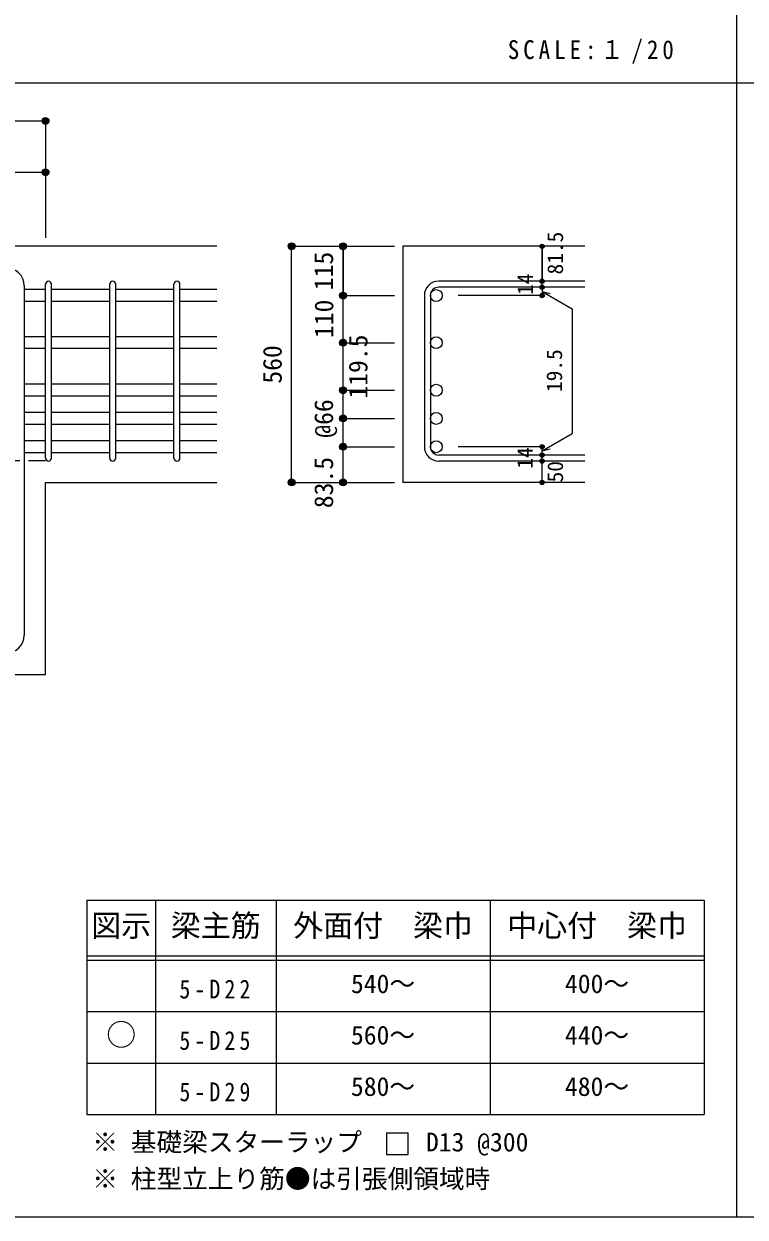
# Model space of a CAD drawing. Units: millimetres at full size, sheet at 1:20. Extents: x -3982 to 3969, y -2797 to 2801.
# Drawn here: x -2415 to -729, y -2797 to -10 of the extents above; entities that cross this region are included whole.
import ezdxf
from ezdxf.enums import TextEntityAlignment as Align

# ---------------------------------------------------------------- set-up
doc = ezdxf.new("R2010")
doc.units = ezdxf.units.MM
doc.header["$LTSCALE"] = 20
doc.header["$PDMODE"] = 32
doc.header["$PDSIZE"] = 10
doc.linetypes.add('CHAIN1', pattern=[8, 5, -1, 1, -1])
for name, color, linetype in [('6-1_躯体線', 2, 'Continuous'), ('6-4_フープ', 7, 'Continuous'), ('6-5_梁主筋', 7, 'Continuous'), ('6-6_S.T.P.', 7, 'Continuous'), ('6-7_文字', 7, 'Continuous'), ('6-D_寸法', 4, 'Continuous'), ('6-E_枠', 7, 'Continuous'), ('F-0_枠', 6, 'Continuous')]:
    doc.layers.add(name, color=color, linetype=linetype)
doc.styles.add('ＭＳ ゴシック', font='')
doc.styles.get('ＭＳ ゴシック').set_extended_font_data('MS Gothic')

msp = doc.modelspace()

# ---------------------------------------------------------------- linework, layer by layer
at = {"layer": '6-1_躯体線'}
for p, q in [((-1963.87, -529.67), (-3363.87, -529.67)), ((-1103.87, -529.67), (-1528.87, -529.67)), ((-1528.87, -529.67), (-1528.87, -1081.17)), ((-2363.87, -1081.17), (-1963.87, -1081.17)), ((-2363.87, -1529.67), (-2363.87, -1081.17)), ((-1103.87, -1081.17), (-1528.87, -1081.17)), ((-2648.37, -1529.67), (-2363.87, -1529.67))]:
    msp.add_line(p, q, dxfattribs=at)
at = {"layer": '6-4_フープ'}
msp.add_line((-2413.87, -621.67), (-2413.87, -1437.67), dxfattribs=at)
for centre, start, end in [((-2455.87, -621.67), 0, 90), ((-2455.87, -1437.67), 270, 0)]:
    msp.add_arc(centre, 42, start, end, dxfattribs=at)
at = {"layer": '6-5_梁主筋'}
for p, q in [((-2363.87, -630.6), (-2413.87, -630.6)), ((-2213.87, -630.6), (-2349.87, -630.6)), ((-2063.87, -630.6), (-2199.87, -630.6)), ((-1963.87, -630.6), (-2049.87, -630.6)), ((-2363.87, -658.6), (-2413.87, -658.6)), ((-2213.87, -658.6), (-2349.87, -658.6)), ((-2063.87, -658.6), (-2199.87, -658.6)), ((-1963.87, -658.6), (-2049.87, -658.6)), ((-2363.87, -740.67), (-2413.87, -740.67)), ((-2213.87, -740.67), (-2349.87, -740.67)), ((-2063.87, -740.67), (-2199.87, -740.67)), ((-1963.87, -740.67), (-2049.87, -740.67)), ((-2363.87, -768.67), (-2413.87, -768.67)), ((-2213.87, -768.67), (-2349.87, -768.67)), ((-2063.87, -768.67), (-2199.87, -768.67)), ((-1963.87, -768.67), (-2049.87, -768.67)), ((-2363.87, -851.67), (-2413.87, -851.67)), ((-2213.87, -851.67), (-2349.87, -851.67)), ((-2063.87, -851.67), (-2199.87, -851.67)), ((-1963.87, -851.67), (-2049.87, -851.67)), ((-2363.87, -879.67), (-2413.87, -879.67)), ((-2213.87, -879.67), (-2349.87, -879.67)), ((-2063.87, -879.67), (-2199.87, -879.67)), ((-1963.87, -879.67), (-2049.87, -879.67)), ((-2363.87, -917.67), (-2413.87, -917.67)), ((-2213.87, -917.67), (-2349.87, -917.67)), ((-2063.87, -917.67), (-2199.87, -917.67)), ((-1963.87, -917.67), (-2049.87, -917.67)), ((-2363.87, -945.67), (-2413.87, -945.67)), ((-2213.87, -945.67), (-2349.87, -945.67)), ((-2063.87, -945.67), (-2199.87, -945.67)), ((-1963.87, -945.67), (-2049.87, -945.67)), ((-2363.87, -983.67), (-2413.87, -983.67)), ((-2213.87, -983.67), (-2349.87, -983.67)), ((-2063.87, -983.67), (-2199.87, -983.67)), ((-1963.87, -983.67), (-2049.87, -983.67)), ((-2363.87, -1011.67), (-2413.87, -1011.67)), ((-2213.87, -1011.67), (-2349.87, -1011.67)), ((-2063.87, -1011.67), (-2199.87, -1011.67)), ((-1963.87, -1011.67), (-2049.87, -1011.67))]:
    msp.add_line(p, q, dxfattribs=at)
at = {"layer": '6-5_梁主筋', "color": 3}
for centre in [(-1450.87, -644.6), (-1450.87, -754.67), (-1450.87, -865.67), (-1450.87, -931.67), (-1450.87, -997.67)]:
    msp.add_circle(centre, 14, dxfattribs=at)
at = {"layer": '6-6_S.T.P.'}
for p, q in [((-1103.87, -611.1), (-1445.37, -611.1)), ((-2363.87, -1024.17), (-2363.87, -618.1)), ((-2349.87, -1024.17), (-2349.87, -618.1)), ((-2213.87, -1024.17), (-2213.87, -618.1)), ((-2199.87, -1024.17), (-2199.87, -618.1)), ((-2063.87, -1024.17), (-2063.87, -618.1)), ((-2049.87, -1024.17), (-2049.87, -618.1)), ((-1103.87, -625.1), (-1445.37, -625.1)), ((-1478.87, -644.6), (-1478.87, -997.67)), ((-1464.87, -644.6), (-1464.87, -997.67)), ((-1103.87, -1017.17), (-1445.37, -1017.17)), ((-1103.87, -1031.17), (-1445.37, -1031.17))]:
    msp.add_line(p, q, dxfattribs=at)
for centre, radius, start, end in [((-2356.87, -618.1), 7, 0, 180), ((-2356.87, -618.1), 7, 0, 180), ((-2356.87, -618.1), 7, 0, 180), ((-2356.87, -618.1), 7, 0, 180), ((-2206.87, -618.1), 7, 0, 180), ((-2056.87, -618.1), 7, 0, 180), ((-1445.37, -644.6), 33.5, 90, 180), ((-1445.37, -644.6), 19.5, 90, 180), ((-1445.37, -997.67), 33.5, 180, 270), ((-1445.37, -997.67), 19.5, 180, 270), ((-2356.87, -1024.17), 7, 180, 0), ((-2356.87, -1024.17), 7, 180, 0), ((-2356.87, -1024.17), 7, 180, 0), ((-2356.87, -1024.17), 7, 180, 0), ((-2206.87, -1024.17), 7, 180, 0), ((-2056.87, -1024.17), 7, 180, 0)]:
    msp.add_arc(centre, radius, start, end, dxfattribs=at)
at = {"layer": '6-7_文字'}
for q in [(-1566.94, -2650.25), (-1516.94, -2600.25)]:
    msp.add_line((-1566.94, -2600.25), q, dxfattribs=at)
msp.add_lwpolyline([(-1566.94, -2650.25), (-1516.94, -2650.25), (-1516.94, -2600.25)], dxfattribs=at)
at = {"layer": '6-D_寸法'}
for p, q in [((-3363.87, -236.65), (-2363.87, -236.65)), ((-2363.87, -236.65), (-2363.87, -356.65)), ((-2363.87, -356.65), (-2363.87, -509.67)), ((-2363.87, -356.65), (-2363.87, -509.67)), ((-2363.87, -356.65), (-2363.87, -509.67)), ((-1788.87, -529.67), (-1668.87, -529.67)), ((-1788.87, -529.67), (-1668.87, -529.67)), ((-1788.87, -1081.17), (-1788.87, -529.67)), ((-1668.87, -529.67), (-1548.87, -529.67)), ((-1668.87, -529.67), (-1668.87, -644.6)), ((-1203.87, -625.1), (-1203.87, -611.1)), ((-1203.87, -625.1), (-1203.87, -644.6)), ((-1203.87, -634.85), (-1184.55, -640.03)), ((-1203.87, -634.85), (-1133.81, -675.3)), ((-1668.87, -644.6), (-1548.87, -644.6)), ((-1203.87, -644.6), (-1399.95, -644.6)), ((-1133.81, -675.3), (-1133.81, -966.97)), ((-1668.87, -754.67), (-1548.87, -754.67)), ((-1668.87, -997.67), (-1668.87, -769.67)), ((-1668.87, -865.67), (-1548.87, -865.67)), ((-1668.87, -865.67), (-1548.87, -865.67)), ((-1668.87, -865.67), (-1548.87, -865.67)), ((-1668.87, -931.67), (-1548.87, -931.67)), ((-1668.87, -931.67), (-1548.87, -931.67)), ((-1668.87, -931.67), (-1548.87, -931.67)), ((-1203.87, -1007.42), (-1133.81, -966.97)), ((-1668.87, -997.67), (-1548.87, -997.67)), ((-1668.87, -997.67), (-1548.87, -997.67)), ((-1668.87, -997.67), (-1548.87, -997.67)), ((-1203.87, -997.67), (-1399.95, -997.67)), ((-1203.87, -1017.17), (-1203.87, -997.67)), ((-1203.87, -1007.42), (-1184.55, -1002.25)), ((-1203.87, -1031.17), (-1203.87, -1017.17)), ((-1203.87, -1081.17), (-1203.87, -1031.17)), ((-1668.87, -1081.17), (-1548.87, -1081.17))]:
    msp.add_line(p, q, dxfattribs=at)
at = {"layer": '6-D_寸法', "linetype": 'CHAIN1'}
msp.add_line((-3363.87, -1029.67), (-2363.87, -1029.67), dxfattribs=at)
at = {"layer": '6-D_寸法'}
for points in [[(-2548.87, -356.65), (-2363.87, -356.65), (-2363.87, -509.67)], [(-1788.87, -529.67), (-1668.87, -529.67), (-1548.87, -529.67)], [(-1668.87, -769.67), (-1668.87, -644.6), (-1668.87, -529.67)], [(-1203.87, -529.67), (-1203.87, -611.1), (-1203.87, -529.67)], [(-1788.87, -1081.17), (-1668.87, -1081.17), (-1668.87, -997.67)]]:
    msp.add_lwpolyline(points, dxfattribs=at)
for centre, radius in [((-2363.87, -236.65), 8), ((-2363.87, -236.65), 7.2), ((-2363.87, -236.65), 6.4), ((-2363.87, -236.65), 5.6), ((-2363.87, -236.65), 4.8), ((-2363.87, -236.65), 4), ((-2363.87, -236.65), 3.2), ((-2363.87, -236.65), 2.4), ((-2363.87, -236.65), 1.6), ((-2363.87, -236.65), 0.8), ((-2363.87, -356.65), 8), ((-2363.87, -356.65), 7.2), ((-2363.87, -356.65), 6.4), ((-2363.87, -356.65), 5.6), ((-2363.87, -356.65), 4.8), ((-2363.87, -356.65), 4), ((-2363.87, -356.65), 3.2), ((-2363.87, -356.65), 2.4), ((-2363.87, -356.65), 1.6), ((-2363.87, -356.65), 0.8), ((-1788.87, -529.67), 8), ((-1788.87, -529.67), 7.2), ((-1788.87, -529.67), 6.4), ((-1788.87, -529.67), 5.6), ((-1788.87, -529.67), 4.8), ((-1788.87, -529.67), 4), ((-1788.87, -529.67), 3.2), ((-1788.87, -529.67), 2.4), ((-1788.87, -529.67), 1.6), ((-1788.87, -529.67), 0.8), ((-1668.87, -529.67), 8), ((-1668.87, -529.67), 7.2), ((-1668.87, -529.67), 6.4), ((-1668.87, -529.67), 5.6), ((-1668.87, -529.67), 4.8), ((-1668.87, -529.67), 4), ((-1668.87, -529.67), 3.2), ((-1668.87, -529.67), 2.4), ((-1668.87, -529.67), 1.6), ((-1668.87, -529.67), 0.8), ((-1203.87, -529.67), 4), ((-1203.87, -529.67), 3.6), ((-1203.87, -529.67), 3.2), ((-1203.87, -529.67), 2.8), ((-1203.87, -529.67), 2.4), ((-1203.87, -529.67), 2), ((-1203.87, -529.67), 1.6), ((-1203.87, -529.67), 1.2), ((-1203.87, -529.67), 0.8), ((-1203.87, -529.67), 0.4), ((-1203.87, -611.1), 4), ((-1203.87, -611.1), 3.6), ((-1203.87, -611.1), 3.2), ((-1203.87, -611.1), 2.8), ((-1203.87, -611.1), 2.4), ((-1203.87, -611.1), 2), ((-1203.87, -611.1), 1.6), ((-1203.87, -611.1), 1.2), ((-1203.87, -611.1), 0.8), ((-1203.87, -611.1), 0.4), ((-1668.87, -644.6), 8), ((-1668.87, -644.6), 7.2), ((-1668.87, -644.6), 6.4), ((-1668.87, -644.6), 5.6), ((-1668.87, -644.6), 4.8), ((-1668.87, -644.6), 4), ((-1203.87, -625.1), 4), ((-1203.87, -644.6), 4), ((-1203.87, -625.1), 3.6), ((-1203.87, -625.1), 3.2), ((-1203.87, -625.1), 2.8), ((-1203.87, -625.1), 2.4), ((-1203.87, -625.1), 2), ((-1203.87, -625.1), 1.6), ((-1203.87, -625.1), 1.2), ((-1203.87, -625.1), 0.8), ((-1203.87, -625.1), 0.4), ((-1668.87, -644.6), 3.2), ((-1668.87, -644.6), 2.4), ((-1668.87, -644.6), 1.6), ((-1668.87, -644.6), 0.8), ((-1203.87, -644.6), 3.6), ((-1203.87, -644.6), 3.2), ((-1203.87, -644.6), 2.8), ((-1203.87, -644.6), 2.4), ((-1203.87, -644.6), 2), ((-1203.87, -644.6), 1.6), ((-1203.87, -644.6), 1.2), ((-1203.87, -644.6), 0.8), ((-1203.87, -644.6), 0.4), ((-1668.87, -754.67), 8), ((-1668.87, -754.67), 7.2), ((-1668.87, -754.67), 6.4), ((-1668.87, -754.67), 5.6), ((-1668.87, -754.67), 4.8), ((-1668.87, -754.67), 4), ((-1668.87, -754.67), 3.2), ((-1668.87, -754.67), 2.4), ((-1668.87, -754.67), 1.6), ((-1668.87, -754.67), 0.8), ((-1668.87, -865.67), 8), ((-1668.87, -865.67), 7.2), ((-1668.87, -865.67), 6.4), ((-1668.87, -865.67), 5.6), ((-1668.87, -865.67), 4.8), ((-1668.87, -865.67), 4), ((-1668.87, -865.67), 3.2), ((-1668.87, -865.67), 2.4), ((-1668.87, -865.67), 1.6), ((-1668.87, -865.67), 0.8), ((-1668.87, -931.67), 8), ((-1668.87, -931.67), 7.2), ((-1668.87, -931.67), 6.4), ((-1668.87, -931.67), 5.6), ((-1668.87, -931.67), 4.8), ((-1668.87, -931.67), 4), ((-1668.87, -931.67), 3.2), ((-1668.87, -931.67), 2.4), ((-1668.87, -931.67), 1.6), ((-1668.87, -931.67), 0.8), ((-1668.87, -997.67), 8), ((-1668.87, -997.67), 7.2), ((-1668.87, -997.67), 6.4), ((-1668.87, -997.67), 5.6), ((-1668.87, -997.67), 4.8), ((-1668.87, -997.67), 4), ((-1668.87, -997.67), 3.2), ((-1668.87, -997.67), 2.4), ((-1668.87, -997.67), 1.6), ((-1668.87, -997.67), 0.8), ((-1203.87, -997.67), 4), ((-1203.87, -997.67), 3.6), ((-1203.87, -997.67), 3.2), ((-1203.87, -997.67), 2.8), ((-1203.87, -997.67), 2.4), ((-1203.87, -997.67), 2), ((-1203.87, -997.67), 1.6), ((-1203.87, -997.67), 1.2), ((-1203.87, -997.67), 0.8), ((-1203.87, -997.67), 0.4), ((-1203.87, -1017.17), 4), ((-1203.87, -1031.17), 4), ((-1203.87, -1017.17), 3.6), ((-1203.87, -1031.17), 3.6), ((-1203.87, -1017.17), 3.2), ((-1203.87, -1031.17), 3.2), ((-1203.87, -1017.17), 2.8), ((-1203.87, -1031.17), 2.8), ((-1203.87, -1017.17), 2.4), ((-1203.87, -1031.17), 2.4), ((-1203.87, -1017.17), 2), ((-1203.87, -1031.17), 2), ((-1203.87, -1017.17), 1.6), ((-1203.87, -1031.17), 1.6), ((-1203.87, -1017.17), 1.2), ((-1203.87, -1031.17), 1.2), ((-1203.87, -1017.17), 0.8), ((-1203.87, -1031.17), 0.8), ((-1203.87, -1017.17), 0.4), ((-1203.87, -1031.17), 0.4), ((-1788.87, -1081.17), 8), ((-1788.87, -1081.17), 7.2), ((-1788.87, -1081.17), 6.4), ((-1788.87, -1081.17), 5.6), ((-1788.87, -1081.17), 4.8), ((-1788.87, -1081.17), 4), ((-1788.87, -1081.17), 3.2), ((-1788.87, -1081.17), 2.4), ((-1788.87, -1081.17), 1.6), ((-1788.87, -1081.17), 0.8), ((-1668.87, -1081.17), 8), ((-1668.87, -1081.17), 7.2), ((-1668.87, -1081.17), 6.4), ((-1668.87, -1081.17), 5.6), ((-1668.87, -1081.17), 4.8), ((-1668.87, -1081.17), 4), ((-1668.87, -1081.17), 3.2), ((-1668.87, -1081.17), 2.4), ((-1668.87, -1081.17), 1.6), ((-1668.87, -1081.17), 0.8), ((-1203.87, -1081.17), 4), ((-1203.87, -1081.17), 3.6), ((-1203.87, -1081.17), 3.2), ((-1203.87, -1081.17), 2.8), ((-1203.87, -1081.17), 2.4), ((-1203.87, -1081.17), 2), ((-1203.87, -1081.17), 1.6), ((-1203.87, -1081.17), 1.2), ((-1203.87, -1081.17), 0.8), ((-1203.87, -1081.17), 0.4)]:
    msp.add_circle(centre, radius, dxfattribs=at)
at = {"layer": '6-D_寸法', "color": 7}
for p in [(-2363.87, -236.65), (-2363.87, -356.65), (-1788.87, -529.67), (-1668.87, -529.67), (-1203.87, -529.67), (-1203.87, -611.1), (-1668.87, -644.6), (-1203.87, -625.1), (-1203.87, -644.6), (-1668.87, -754.67), (-1668.87, -865.67), (-1668.87, -931.67), (-1668.87, -997.67), (-1203.87, -997.67), (-1203.87, -997.67), (-1203.87, -997.67), (-1203.87, -1017.17), (-1203.87, -1031.17), (-1788.87, -1081.17), (-1668.87, -1081.17), (-1203.87, -1081.17)]:
    msp.add_point(p, dxfattribs=at)
at = {"layer": '6-E_枠', "color": 3}
for p, q in [((-2267.02, -2056.95), (-2267.02, -2556.95)), ((-2267.02, -2056.95), (-825.33, -2056.95)), ((-825.33, -2056.95), (-825.33, -2556.95)), ((-2267.02, -2556.95), (-825.33, -2556.95))]:
    msp.add_line(p, q, dxfattribs=at)
at = {"layer": '6-E_枠'}
for p, q in [((-2107.02, -2056.95), (-2107.02, -2556.95)), ((-1825.33, -2056.95), (-1825.33, -2556.95)), ((-1325.33, -2056.95), (-1325.33, -2556.95)), ((-2267.02, -2186.95), (-825.33, -2186.95)), ((-2267.02, -2196.95), (-825.33, -2196.95)), ((-2267.02, -2316.95), (-825.33, -2316.95)), ((-2267.02, -2436.95), (-825.33, -2436.95))]:
    msp.add_line(p, q, dxfattribs=at)
at = {"layer": 'F-0_枠', "color": 2}
for p, q in [((-749.76, 2800.77), (-749.76, -2796.83)), ((-3981.92, -148.03), (2482.4, -148.03))]:
    msp.add_line(p, q, dxfattribs=at)
at = {"layer": 'F-0_枠'}
msp.add_line((3969.4, -2796.83), (-3981.92, -2796.83), dxfattribs=at)

# ---------------------------------------------------------------- texts
at = {"layer": '6-7_文字', "color": 2, "style": 'ＭＳ ゴシック'}
for s, p in [('図示', (-2257.02, -2156.95)), ('梁主筋', (-2071.17, -2156.95)), ('外面付\u3000梁巾', (-1785.33, -2156.95)), ('中心付\u3000梁巾', (-1285.33, -2156.95)), ('○', (-2222.02, -2411.95))]:
    msp.add_text(s, height=51.32, dxfattribs=at).set_placement(p, align=Align.BOTTOM_LEFT)
at = {"layer": '6-7_文字', "style": 'ＭＳ ゴシック'}
for s, p in [('540～', (-1650.33, -2286.95)), ('400～', (-1150.33, -2286.95)), ('560～', (-1650.33, -2406.95)), ('440～', (-1150.33, -2406.95)), ('580～', (-1650.33, -2526.95)), ('480～', (-1150.33, -2526.95)), ('※ 基礎梁スターラップ     D13 @300', (-2254.64, -2656.67)), ('※ 柱型立上り筋●は引張側領域時', (-2254.64, -2742.34))]:
    msp.add_text(s, height=43.99, dxfattribs=at).set_placement(p, align=Align.BOTTOM_LEFT)
at = {"layer": '6-7_文字', "color": 2, "insert": (-1283.99, -103.03), "char_height": 43.99, "attachment_point": 7, "style": 'ＭＳ ゴシック'}
msp.add_mtext('\\T1.34;\\W0.9;SCALE:１/20', dxfattribs=at)
at = {"layer": '6-7_文字', "char_height": 43.99, "attachment_point": 7, "style": 'ＭＳ ゴシック'}
for s, insert in [('\\T1.38;\\W0.85;5-D22', (-2051.17, -2286.95)), ('\\T1.38;\\W0.85;5-D25', (-2051.17, -2406.95)), ('\\T1.38;\\W0.85;5-D29', (-2051.17, -2526.95))]:
    msp.add_mtext(s, dxfattribs=dict(at, insert=insert))
at = {"layer": '6-D_寸法', "style": 'ＭＳ ゴシック'}
for s, height, p in [('81.5', 36.66, (-1143.82, -595.37)), ('115', 43.99, (-1678.87, -632.14)), ('14', 36.66, (-1213.87, -643.03)), ('110', 43.99, (-1678.3, -743.96)), ('119.5', 43.99, (-1598.52, -885.3)), ('560', 43.99, (-1798.87, -850.42)), ('19.5', 36.66, (-1146.08, -869.84)), ('@66', 43.99, (-1678.87, -976.67)), ('14', 36.66, (-1214.53, -1048.84)), ('83.5', 43.99, (-1678.87, -1141.17)), ('50', 36.66, (-1143.85, -1081))]:
    msp.add_text(s, height=height, rotation=90, dxfattribs=at).set_placement(p, align=Align.BOTTOM_LEFT)

doc.saveas('drawing.dxf')
